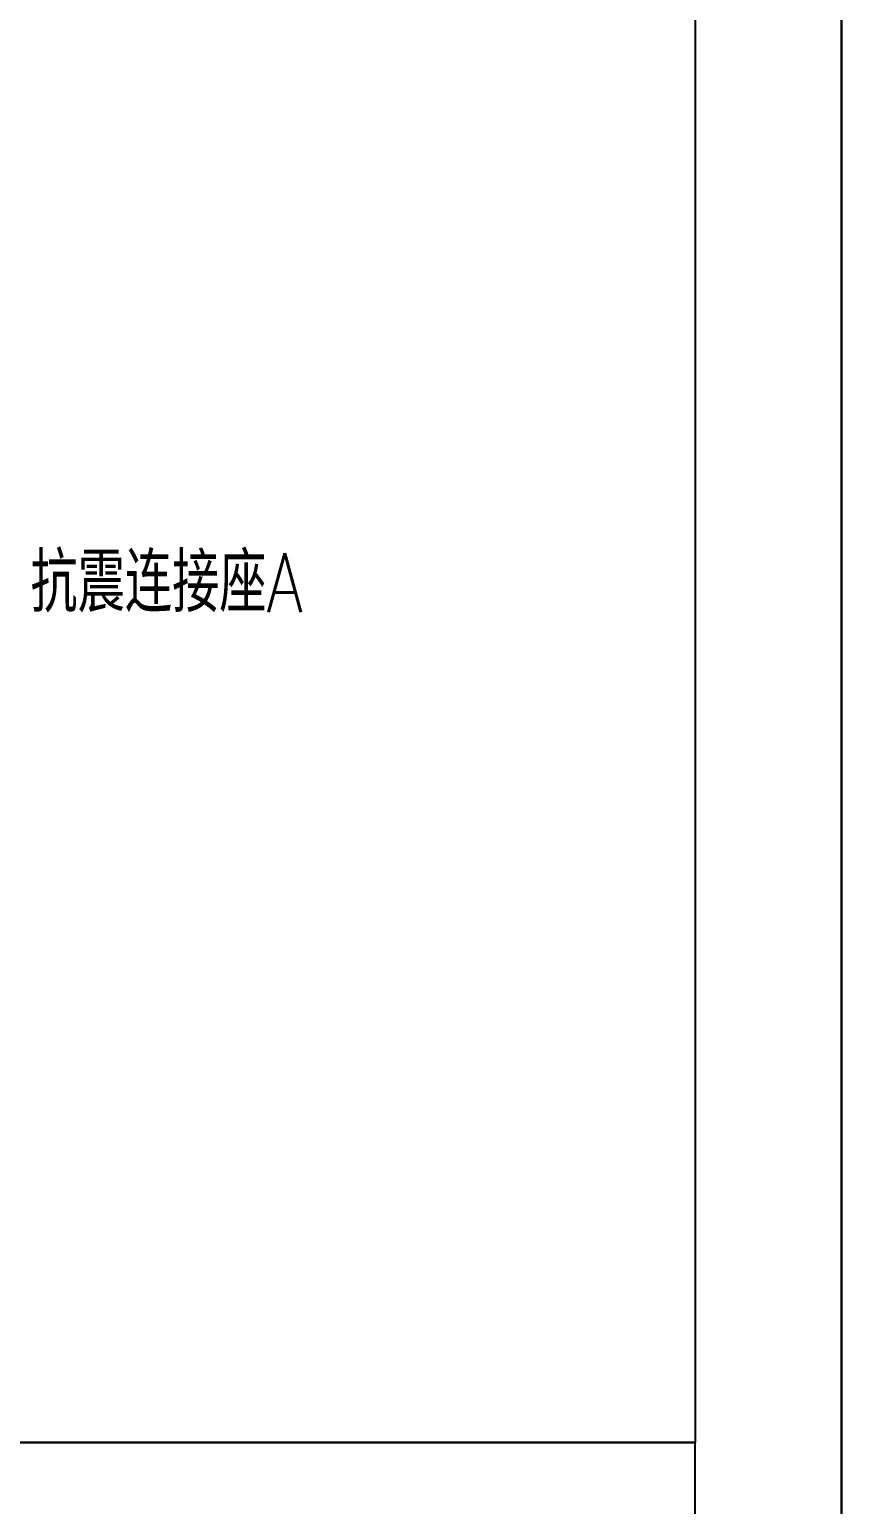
# Model space of a CAD drawing. Extents: x 1725261 to 1937680, y 860327 to 1571294.
# Drawn here: x 1858941 to 1864445, y 1222507 to 1232503 of the extents above; entities that cross this region are included whole.
import ezdxf

# ---------------------------------------------------------------- set-up
doc = ezdxf.new("R2010")
doc.units = 0
doc.header["$LTSCALE"] = 1000
doc.header["$MEASUREMENT"] = 0
doc.layers.add('A-文字', color=3, linetype='Continuous', lineweight=30)
doc.layers.add('W_DIM', color=4, linetype='Continuous')
doc.styles.add('wwp100', font='txt.shx', dxfattribs={"width": 0.7, "height": 400, "bigfont": 'hztxt.shx'})

msp = doc.modelspace()

# ---------------------------------------------------------------- linework, layer by layer
at = {"color": 7}
for p, q in [((1863455.1, 1222928.1), (1863455.1, 1241937.5)), ((1863455.1, 1222928.1), (1863455.1, 1241937.5)), ((1816638.2, 1222928.1), (1863455.1, 1222928.1)), ((1863452.7, 1222928.1), (1840717.7, 1222928.1)), ((1863452.7, 1205507.8), (1863452.7, 1222928.1))]:
    msp.add_line(p, q, dxfattribs=at)
at = {"layer": 'A-文字'}
msp.add_lwpolyline([(1793841.1, 1260917.1), (1864445.2, 1260917.1), (1864445.2, 1203515.5), (1793841.1, 1203515.5)], close=True, dxfattribs=at)

# ---------------------------------------------------------------- texts
at = {"layer": 'W_DIM', "color": 7, "style": 'wwp100', "width": 0.8}
msp.add_text('抗震连接座A', height=400, dxfattribs=at).set_placement((1858947.7, 1228554.7))

doc.saveas('drawing.dxf')
